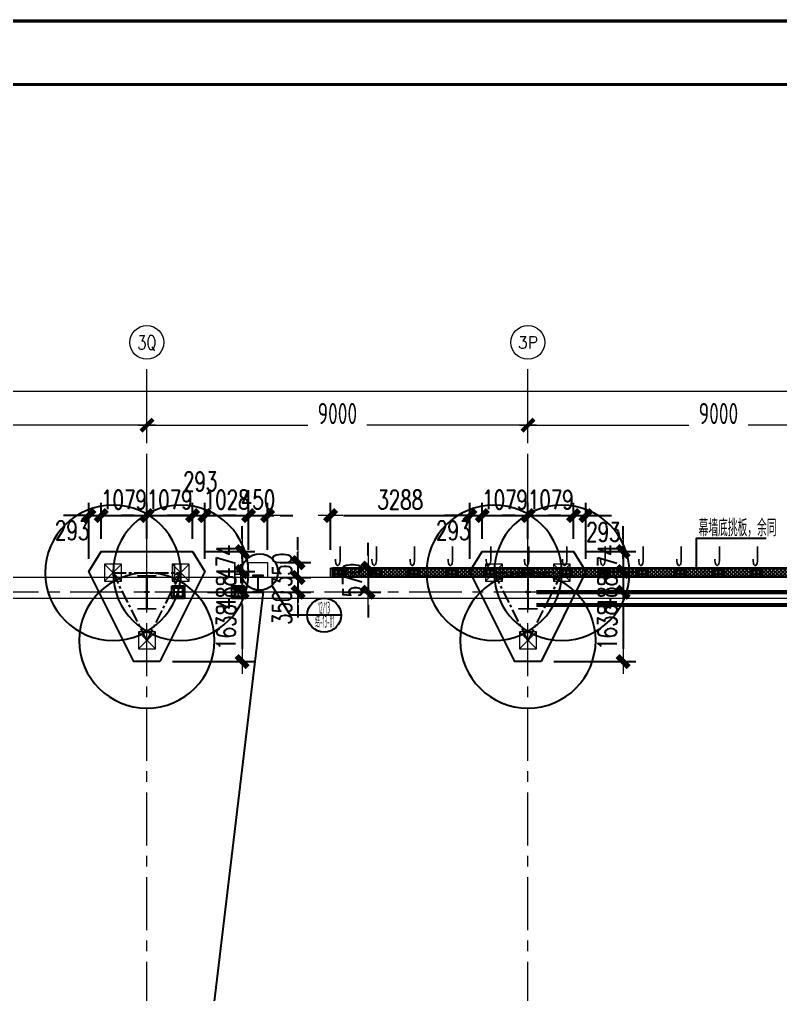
# Model space of a CAD drawing. Extents: x -1201378 to 2367219, y -619313 to 244905.
# Drawn here: x -212766 to -194793, y -192952 to -169915 of the extents above; entities that cross this region are included whole.
import ezdxf
from ezdxf.enums import TextEntityAlignment as Align

# ---------------------------------------------------------------- set-up
doc = ezdxf.new("R2010")
doc.units = 0
doc.header["$LTSCALE"] = 1000
doc.linetypes.add('CENTER', pattern=[2, 1.25, -0.25, 0.25, -0.25])
doc.layers.get('0').update_dxf_attribs({"linetype": 'CONTINUOUS'})
doc.layers.get('Defpoints').update_dxf_attribs({"linetype": 'CONTINUOUS'})
for name, color, linetype in [('0-cxFrame', 155, 'CONTINUOUS'), ('2钢材断面', 2, 'CONTINUOUS'), ('30预埋件', 30, 'CONTINUOUS'), ('40钢材投影', 40, 'CONTINUOUS'), ('A-AXIS-DP', 126, 'CONTINUOUS'), ('A-WINDOW', 140, 'CONTINUOUS'), ('ALT_CEN-0-30', 1, 'CENTER'), ('S-DOTE1', 140, 'CENTER'), ('S-HATCH1-W', 252, 'CONTINUOUS'), ('S-SGJ', 21, 'CONTINUOUS'), ('S-SS', 111, 'CONTINUOUS'), ('S-XXX', 241, 'CONTINUOUS'), ('结构轮廓线', 1, 'CONTINUOUS')]:
    doc.layers.add(name, color=color, linetype=linetype)
for name, color, linetype, lineweight in [('0-cxText', 131, 'CONTINUOUS', 25), ('S-axis', 111, 'CONTINUOUS', 0), ('S-bkl', 4, 'CONTINUOUS', 0), ('S-col', 2, 'CONTINUOUS', 0), ('S-dim', 81, 'CONTINUOUS', 0), ('S-dote', 5, 'CENTER', 0), ('S-zhuang', 1, 'CONTINUOUS', 0), ('柱间支撑', 6, 'CENTER', 0)]:
    doc.layers.add(name, color=color, linetype=linetype, lineweight=lineweight)
doc.styles.add('_TCH_AXIS', font='COMPLEX', dxfattribs={"bigfont": 'GBCBIG'})
doc.styles.add('cx_tuming', font='simhei.ttf')
doc.styles.add('cx_tuqian1', font='')
doc.styles.add('DHTEXT-1', font='romans.shx', dxfattribs={"width": 0.7, "bigfont": 'chinese.shx'})
doc.styles.add('HZS', font='hzs.shx', dxfattribs={"width": 0.7, "bigfont": 'hztxt.shx'})
doc.styles.add('SS1', font='tj-romans1.shx', dxfattribs={"width": 0.7, "bigfont": 'tj-hztxt1.shx'})
doc.styles.add('TSSD_Dimension', font='tssdeng.shx', dxfattribs={"width": 0.7, "bigfont": 'hztxt.shx'})
doc.styles.add('黑体', font='simhei.ttf', dxfattribs={"width": 0.8})
doc.styles.get('cx_tuqian1').set_extended_font_data('SimSun')
doc.dimstyles.new('S-150-ARCHI', dxfattribs={"dimscale": 150, "dimtxt": 3, "dimasz": 2, "dimexe": 2, "dimexo": 2, "dimgap": 1, "dimtad": 1, "dimdec": 0, "dimzin": 0, "dimdsep": 46, "dimtxsty": 'SS1', "dimblk1": 'TT', "dimblk2": 'TT', "dimsah": 1, "dimcen": 1, "dimclrd": 256, "dimclre": 256, "dimclrt": 256, "dimadec": 0, "dimazin": 0, "dimtfac": 1, "dimtdec": 0, "dimtix": 1, "dimtmove": 2, "dimatfit": 0, "dimldrblk": 'TT', "dimfxl": 2, "dimtolj": 1, "dimtzin": 0, "dimarcsym": 0})
doc.dimstyles.new('TSSD_200_200', dxfattribs={"dimtxt": 500, "dimasz": 200, "dimexe": 200, "dimexo": 500, "dimgap": 200, "dimtad": 1, "dimdec": 0, "dimzin": 0, "dimdsep": 46, "dimtxsty": 'TSSD_Dimension', "dimblk": 'ARCHTICK', "dimcen": 0, "dimdle": 200, "dimclrt": 7, "dimadec": 0, "dimazin": 0, "dimtfac": 1, "dimtdec": 0, "dimtix": 1, "dimtmove": 2, "dimatfit": 3, "dimfxl": 1, "dimtolj": 1, "dimtzin": 0, "dimarcsym": 0})

# ---------------------------------------------------------------- blocks, each defined once
blk = doc.blocks.new('w42343243')
at = {"layer": 'S-col'}
blk.add_lwpolyline([(-165069, 621020), (-164639, 621020), (-164639, 621002), (-164848, 621002), (-164848, 620238), (-164639, 620238), (-164639, 620220), (-165069, 620220), (-165069, 620238), (-164860, 620238), (-164860, 621002), (-165069, 621002)], close=True, dxfattribs=at)
blk = doc.blocks.new('42343')
at = {"layer": 'A-WINDOW'}
for p in [(-90000, 100), (-81000, 100)]:
    blk.add_blockref('w42343243', p, dxfattribs=at)
blk = doc.blocks.new('_ArchTick')
at = {"color": 0, "linetype": 'ByBlock', "const_width": 0.5}
blk.add_lwpolyline([(-0.71, -0.71), (0.71, 0.71)], dxfattribs=at)
blk = doc.blocks.new('*D467')
at = {"layer": 'Defpoints', "color": 0, "transparency": 16777216}
for p in [(-209758, -279500), (-218758, -280358), (-209758, -280358)]:
    blk.add_point(p, dxfattribs=at)
at = {"layer": 'S-axis', "color": 0, "lineweight": -2, "transparency": 16777216}
for p, q in [((-218758, -279858), (-218758, -279300)), ((-209758, -279858), (-209758, -279300)), ((-218958, -279500), (-214957, -279500)), ((-209558, -279500), (-213560, -279500))]:
    blk.add_line(p, q, dxfattribs=at)
at = {"layer": 'S-axis', "color": 0, "lineweight": -2, "transparency": 16777216, "xscale": 200, "yscale": 200, "zscale": 200, "rotation": 180}
blk.add_blockref('_ArchTick', (-218758, -279500), dxfattribs=at)
at = {"layer": 'S-axis', "color": 0, "lineweight": -2, "transparency": 16777216, "xscale": 200, "yscale": 200, "zscale": 200}
blk.add_blockref('_ArchTick', (-209758, -279500), dxfattribs=at)
at = {"layer": 'S-axis', "color": 7, "transparency": 16777216, "insert": (-214258, -279225), "char_height": 500, "attachment_point": 5, "style": 'TSSD_Dimension'}
blk.add_mtext('\\A1;9000', dxfattribs=at)
blk = doc.blocks.new('*D468')
at = {"layer": 'Defpoints', "color": 0, "transparency": 16777216}
for p in [(-200758, -279500), (-209758, -280358), (-200758, -280358)]:
    blk.add_point(p, dxfattribs=at)
at = {"layer": 'S-axis', "color": 0, "lineweight": -2, "transparency": 16777216}
for p, q in [((-209758, -279858), (-209758, -279300)), ((-200758, -279858), (-200758, -279300)), ((-209958, -279500), (-205957, -279500)), ((-200558, -279500), (-204560, -279500))]:
    blk.add_line(p, q, dxfattribs=at)
at = {"layer": 'S-axis', "color": 0, "lineweight": -2, "transparency": 16777216, "xscale": 200, "yscale": 200, "zscale": 200, "rotation": 180}
blk.add_blockref('_ArchTick', (-209758, -279500), dxfattribs=at)
at = {"layer": 'S-axis', "color": 0, "lineweight": -2, "transparency": 16777216, "xscale": 200, "yscale": 200, "zscale": 200}
blk.add_blockref('_ArchTick', (-200758, -279500), dxfattribs=at)
at = {"layer": 'S-axis', "color": 7, "transparency": 16777216, "insert": (-205258, -279225), "char_height": 500, "attachment_point": 5, "style": 'TSSD_Dimension'}
blk.add_mtext('\\A1;9000', dxfattribs=at)
blk = doc.blocks.new('*D469')
at = {"layer": 'Defpoints', "color": 0, "transparency": 16777216}
for p in [(-191758, -279500), (-200758, -280358), (-191758, -280358)]:
    blk.add_point(p, dxfattribs=at)
at = {"layer": 'S-axis', "color": 0, "lineweight": -2, "transparency": 16777216}
for p, q in [((-200758, -279858), (-200758, -279300)), ((-191758, -279858), (-191758, -279300)), ((-200958, -279500), (-196957, -279500)), ((-191558, -279500), (-195560, -279500))]:
    blk.add_line(p, q, dxfattribs=at)
at = {"layer": 'S-axis', "color": 0, "lineweight": -2, "transparency": 16777216, "xscale": 200, "yscale": 200, "zscale": 200, "rotation": 180}
blk.add_blockref('_ArchTick', (-200758, -279500), dxfattribs=at)
at = {"layer": 'S-axis', "color": 0, "lineweight": -2, "transparency": 16777216, "xscale": 200, "yscale": 200, "zscale": 200}
blk.add_blockref('_ArchTick', (-191758, -279500), dxfattribs=at)
at = {"layer": 'S-axis', "color": 7, "transparency": 16777216, "insert": (-196258, -279225), "char_height": 500, "attachment_point": 5, "style": 'TSSD_Dimension'}
blk.add_mtext('\\A1;9000', dxfattribs=at)
blk = doc.blocks.new('*D483')
at = {"layer": 'Defpoints', "color": 0, "transparency": 16777216}
for p in [(-82958, -278700), (-268658, -280258), (-82958, -280258)]:
    blk.add_point(p, dxfattribs=at)
at = {"layer": 'S-axis', "color": 0, "lineweight": -2, "transparency": 16777216}
for p, q in [((-268658, -279758), (-268658, -278500)), ((-82958, -279758), (-82958, -278500)), ((-268858, -278700), (-176749, -278700)), ((-82758, -278700), (-174868, -278700))]:
    blk.add_line(p, q, dxfattribs=at)
at = {"layer": 'S-axis', "color": 0, "lineweight": -2, "transparency": 16777216, "xscale": 200, "yscale": 200, "zscale": 200, "rotation": 180}
blk.add_blockref('_ArchTick', (-268658, -278700), dxfattribs=at)
at = {"layer": 'S-axis', "color": 0, "lineweight": -2, "transparency": 16777216, "xscale": 200, "yscale": 200, "zscale": 200}
blk.add_blockref('_ArchTick', (-82958, -278700), dxfattribs=at)
at = {"layer": 'S-axis', "color": 7, "transparency": 16777216, "insert": (-175808, -278425), "char_height": 500, "attachment_point": 5, "style": 'TSSD_Dimension'}
blk.add_mtext('\\A1;185700', dxfattribs=at)
blk = doc.blocks.new('TK22.A0 L(Dragon)')
at = {"layer": '0-cxFrame', "color": 7, "const_width": 0.5}
blk.add_lwpolyline([(0, 0), (-1486, 0), (-1486, 841), (0, 841)], close=True, dxfattribs=at)
at = {"layer": '0-cxFrame', "const_width": 0.5}
blk.add_lwpolyline([(-80, 10), (-1466, 10), (-1466, 831), (-80, 831)], close=True, dxfattribs=at)
at = {"style": '黑体', "flags": 4}
blk.add_attdef('图幅', text='', height=3.3, dxfattribs=at).set_placement((-40, 3), align=Align.RIGHT)
at = {"layer": '0-cxText', "flags": 4}
for tag, height, style, p in [('建设单位', 3.5, 'cx_tuming', (-45, 240)), ('项目名称', 3.5, 'cx_tuming', (-45, 210)), ('子项名称', 3.5, 'cx_tuming', (-45, 180)), ('工程编号', 3.3, 'cx_tuqian1', (-35, 165)), ('图名1', 3.5, 'cx_tuming', (-45, 87)), ('图名2', 3.5, 'cx_tuming', (-45, 79)), ('图名3', 3.5, 'cx_tuming', (-45, 71)), ('出图日期', 3.3, 'cx_tuqian1', (-39, 60)), ('专业', 3.3, 'cx_tuqian1', (-55, 52)), ('版次', 3.3, 'cx_tuqian1', (-20, 44)), ('图号', 3.3, 'cx_tuqian1', (-55, 44))]:
    blk.add_attdef(tag, text='', height=height, dxfattribs=dict(at, style=style)).set_placement(p, align=Align.MIDDLE)
at = {"layer": 'Defpoints', "color": 6, "flags": 4}
for tag, height, style, p in [('tufu', 3.3, '黑体', (-12, 12)), ('dwfname', 4, 'cx_tuqian1', (-80, 3))]:
    blk.add_attdef(tag, text='', height=height, dxfattribs=dict(at, style=style)).set_placement(p, align=Align.RIGHT)
blk = doc.blocks.new('S-ZHUANG-400')
at = {"layer": 'S-zhuang'}
for p, q in [((200, -200), (-200, 200)), ((-200, -200), (200, 200))]:
    blk.add_line(p, q, dxfattribs=at)
blk.add_lwpolyline([(-200, 200), (200, 200), (200, -200), (-200, -200)], close=True, dxfattribs=at)
blk = doc.blocks.new('CT3')
at = {"layer": 'Defpoints'}
for centre in [(-101758, -256416), (-102558, -258016), (-100958, -258016)]:
    blk.add_circle(centre, 1600, dxfattribs=at)
at = {"layer": 'S-DOTE1', "ltscale": 0.25}
for p, q in [((-101698, -257554), (-101818, -257554)), ((-101758, -257494), (-101758, -257614))]:
    blk.add_line(p, q, dxfattribs=at)
at = {"layer": 'S-DOTE1', "linetype": 'CENTER', "ltscale": 0.25}
blk.add_lwpolyline([(-100958, -258016), (-101758, -256416), (-102558, -258016)], close=True, dxfattribs=at)
at = {"layer": 'S-HATCH1-W'}
blk.add_lwpolyline([(-101449, -255916), (-102067, -255916), (-103130, -258042), (-102837, -258516), (-100680, -258516), (-100387, -258042)], close=True, dxfattribs=at)
at = {"layer": 'S-zhuang', "rotation": 90.00000000000001}
for p in [(-101758, -256416), (-102558, -258016), (-100958, -258016)]:
    blk.add_blockref('S-ZHUANG-400', p, dxfattribs=at)
blk = doc.blocks.new('TT')
blk.add_line((-0.969, 0), (0.969, 0))
at = {"const_width": 0.45}
blk.add_lwpolyline([(-0.442, -0.442), (0.442, 0.442)], dxfattribs=at)
blk = doc.blocks.new('*D1641')
at = {"layer": 'Defpoints', "color": 0, "transparency": 16777216}
for p in [(-210837, -181636), (-210837, -182486), (-211130, -182961)]:
    blk.add_point(p, dxfattribs=at)
at = {"layer": 'S-dim', "lineweight": -2, "transparency": 16777216}
for p, q in [((-211130, -182661), (-211130, -181336)), ((-210837, -182186), (-210837, -181336)), ((-211430, -181636), (-211730, -181636)), ((-211130, -181636), (-210837, -181636)), ((-210537, -181636), (-210237, -181636))]:
    blk.add_line(p, q, dxfattribs=at)
at = {"layer": 'S-dim', "lineweight": -2, "transparency": 16777216, "xscale": 300, "yscale": 300, "zscale": 300}
blk.add_blockref('TT', (-211130, -181636), dxfattribs=at)
at = {"layer": 'S-dim', "lineweight": -2, "transparency": 16777216, "xscale": 300, "yscale": 300, "zscale": 300, "rotation": 180}
blk.add_blockref('TT', (-210837, -181636), dxfattribs=at)
at = {"layer": 'S-dim', "transparency": 16777216, "insert": (-211522, -181988), "char_height": 450, "attachment_point": 5, "style": 'SS1'}
blk.add_mtext('\\A1;293', dxfattribs=at)
blk = doc.blocks.new('*D1642')
at = {"layer": 'Defpoints', "color": 0, "transparency": 16777216}
for p in [(-209758, -181636), (-210837, -182486), (-209758, -182486)]:
    blk.add_point(p, dxfattribs=at)
at = {"layer": 'S-dim', "lineweight": -2, "transparency": 16777216}
for p, q in [((-210837, -182186), (-210837, -181336)), ((-209758, -182186), (-209758, -181336)), ((-211137, -181636), (-211437, -181636)), ((-210837, -181636), (-209758, -181636)), ((-209458, -181636), (-209158, -181636))]:
    blk.add_line(p, q, dxfattribs=at)
at = {"layer": 'S-dim', "lineweight": -2, "transparency": 16777216, "xscale": 300, "yscale": 300, "zscale": 300}
blk.add_blockref('TT', (-210837, -181636), dxfattribs=at)
at = {"layer": 'S-dim', "lineweight": -2, "transparency": 16777216, "xscale": 300, "yscale": 300, "zscale": 300, "rotation": 180}
blk.add_blockref('TT', (-209758, -181636), dxfattribs=at)
at = {"layer": 'S-dim', "transparency": 16777216, "insert": (-210298, -181261), "char_height": 450, "attachment_point": 5, "style": 'SS1'}
blk.add_mtext('\\A1;1079', dxfattribs=at)
blk = doc.blocks.new('*D1643')
at = {"layer": 'Defpoints', "color": 0, "transparency": 16777216}
for p in [(-208680, -181636), (-209758, -182486), (-208680, -182486)]:
    blk.add_point(p, dxfattribs=at)
at = {"layer": 'S-dim', "lineweight": -2, "transparency": 16777216}
for p, q in [((-209758, -182186), (-209758, -181336)), ((-208680, -182186), (-208680, -181336)), ((-210058, -181636), (-210358, -181636)), ((-209758, -181636), (-208680, -181636)), ((-208380, -181636), (-208080, -181636))]:
    blk.add_line(p, q, dxfattribs=at)
at = {"layer": 'S-dim', "lineweight": -2, "transparency": 16777216, "xscale": 300, "yscale": 300, "zscale": 300}
blk.add_blockref('TT', (-209758, -181636), dxfattribs=at)
at = {"layer": 'S-dim', "lineweight": -2, "transparency": 16777216, "xscale": 300, "yscale": 300, "zscale": 300, "rotation": 180}
blk.add_blockref('TT', (-208680, -181636), dxfattribs=at)
at = {"layer": 'S-dim', "transparency": 16777216, "insert": (-209219, -181261), "char_height": 450, "attachment_point": 5, "style": 'SS1'}
blk.add_mtext('\\A1;1079', dxfattribs=at)
blk = doc.blocks.new('*D1644')
at = {"layer": 'Defpoints', "color": 0, "transparency": 16777216}
for p in [(-208387, -181636), (-208680, -182486), (-208387, -182961)]:
    blk.add_point(p, dxfattribs=at)
at = {"layer": 'S-dim', "lineweight": -2, "transparency": 16777216}
for p, q in [((-208680, -182186), (-208680, -181336)), ((-208387, -182661), (-208387, -181336)), ((-208980, -181636), (-209280, -181636)), ((-208680, -181636), (-208387, -181636)), ((-208087, -181636), (-207787, -181636))]:
    blk.add_line(p, q, dxfattribs=at)
at = {"layer": 'S-dim', "lineweight": -2, "transparency": 16777216, "xscale": 300, "yscale": 300, "zscale": 300}
blk.add_blockref('TT', (-208680, -181636), dxfattribs=at)
at = {"layer": 'S-dim', "lineweight": -2, "transparency": 16777216, "xscale": 300, "yscale": 300, "zscale": 300, "rotation": 180}
blk.add_blockref('TT', (-208387, -181636), dxfattribs=at)
at = {"layer": 'S-dim', "transparency": 16777216, "insert": (-208498, -180831), "char_height": 450, "attachment_point": 5, "style": 'SS1'}
blk.add_mtext('\\A1;293', dxfattribs=at)
blk = doc.blocks.new('*D1645')
at = {"layer": 'Defpoints', "color": 0, "transparency": 16777216}
for p in [(-208680, -182486), (-208387, -182961), (-207511, -182961)]:
    blk.add_point(p, dxfattribs=at)
at = {"layer": 'S-dim', "lineweight": -2, "transparency": 16777216}
for p, q in [((-207511, -182186), (-207511, -181886)), ((-208380, -182486), (-207211, -182486)), ((-207511, -182486), (-207511, -182961)), ((-208087, -182961), (-207211, -182961)), ((-207511, -183261), (-207511, -183561))]:
    blk.add_line(p, q, dxfattribs=at)
at = {"layer": 'S-dim', "lineweight": -2, "transparency": 16777216, "xscale": 300, "yscale": 300, "zscale": 300}
for p, rotation in [((-207511, -182486), 270), ((-207511, -182961), 90)]:
    blk.add_blockref('TT', p, dxfattribs=dict(at, rotation=rotation))
at = {"layer": 'S-dim', "transparency": 16777216, "insert": (-207886, -182723), "char_height": 450, "attachment_point": 5, "rotation": 90, "style": 'SS1'}
blk.add_mtext('\\A1;474', dxfattribs=at)
blk = doc.blocks.new('*D1646')
at = {"layer": 'Defpoints', "color": 0, "transparency": 16777216}
for p in [(-208387, -182961), (-208630, -183448), (-207511, -183448)]:
    blk.add_point(p, dxfattribs=at)
at = {"layer": 'S-dim', "lineweight": -2, "transparency": 16777216}
for p, q in [((-207511, -182661), (-207511, -182361)), ((-208087, -182961), (-207211, -182961)), ((-207511, -182961), (-207511, -183448)), ((-208330, -183448), (-207211, -183448)), ((-207511, -183748), (-207511, -184048))]:
    blk.add_line(p, q, dxfattribs=at)
at = {"layer": 'S-dim', "lineweight": -2, "transparency": 16777216, "xscale": 300, "yscale": 300, "zscale": 300}
for p, rotation in [((-207511, -182961), 270), ((-207511, -183448), 90)]:
    blk.add_blockref('TT', p, dxfattribs=dict(at, rotation=rotation))
at = {"layer": 'S-dim', "transparency": 16777216, "insert": (-207886, -183448), "char_height": 450, "attachment_point": 5, "rotation": 90, "style": 'SS1'}
blk.add_mtext('\\A1;488', dxfattribs=at)
blk = doc.blocks.new('*D1647')
at = {"layer": 'Defpoints', "color": 0, "transparency": 16777216}
for p in [(-208630, -183448), (-209449, -185086), (-207511, -185086)]:
    blk.add_point(p, dxfattribs=at)
at = {"layer": 'S-dim', "lineweight": -2, "transparency": 16777216}
for p, q in [((-208330, -183448), (-207211, -183448)), ((-207511, -183748), (-207511, -184786)), ((-209149, -185086), (-207211, -185086))]:
    blk.add_line(p, q, dxfattribs=at)
at = {"layer": 'S-dim', "lineweight": -2, "transparency": 16777216, "xscale": 300, "yscale": 300, "zscale": 300}
for p, rotation in [((-207511, -183448), 90), ((-207511, -185086), 270)]:
    blk.add_blockref('TT', p, dxfattribs=dict(at, rotation=rotation))
at = {"layer": 'S-dim', "transparency": 16777216, "insert": (-207886, -184267), "char_height": 450, "attachment_point": 5, "rotation": 90, "style": 'SS1'}
blk.add_mtext('\\A1;1638', dxfattribs=at)
blk = doc.blocks.new('*D1648')
at = {"layer": 'Defpoints', "color": 0, "transparency": 16777216}
for p in [(-201837, -181636), (-201837, -182486), (-202130, -182961)]:
    blk.add_point(p, dxfattribs=at)
at = {"layer": 'S-dim', "lineweight": -2, "transparency": 16777216}
for p, q in [((-202130, -182661), (-202130, -181336)), ((-201837, -182186), (-201837, -181336)), ((-202430, -181636), (-202730, -181636)), ((-202130, -181636), (-201837, -181636)), ((-201537, -181636), (-201237, -181636))]:
    blk.add_line(p, q, dxfattribs=at)
at = {"layer": 'S-dim', "lineweight": -2, "transparency": 16777216, "xscale": 300, "yscale": 300, "zscale": 300}
blk.add_blockref('TT', (-202130, -181636), dxfattribs=at)
at = {"layer": 'S-dim', "lineweight": -2, "transparency": 16777216, "xscale": 300, "yscale": 300, "zscale": 300, "rotation": 180}
blk.add_blockref('TT', (-201837, -181636), dxfattribs=at)
at = {"layer": 'S-dim', "transparency": 16777216, "insert": (-202522, -181988), "char_height": 450, "attachment_point": 5, "style": 'SS1'}
blk.add_mtext('\\A1;293', dxfattribs=at)
blk = doc.blocks.new('*D1649')
at = {"layer": 'Defpoints', "color": 0, "transparency": 16777216}
for p in [(-200758, -181636), (-201837, -182486), (-200758, -182486)]:
    blk.add_point(p, dxfattribs=at)
at = {"layer": 'S-dim', "lineweight": -2, "transparency": 16777216}
for p, q in [((-201837, -182186), (-201837, -181336)), ((-200758, -182186), (-200758, -181336)), ((-202137, -181636), (-202437, -181636)), ((-201837, -181636), (-200758, -181636)), ((-200458, -181636), (-200158, -181636))]:
    blk.add_line(p, q, dxfattribs=at)
at = {"layer": 'S-dim', "lineweight": -2, "transparency": 16777216, "xscale": 300, "yscale": 300, "zscale": 300}
blk.add_blockref('TT', (-201837, -181636), dxfattribs=at)
at = {"layer": 'S-dim', "lineweight": -2, "transparency": 16777216, "xscale": 300, "yscale": 300, "zscale": 300, "rotation": 180}
blk.add_blockref('TT', (-200758, -181636), dxfattribs=at)
at = {"layer": 'S-dim', "transparency": 16777216, "insert": (-201298, -181261), "char_height": 450, "attachment_point": 5, "style": 'SS1'}
blk.add_mtext('\\A1;1079', dxfattribs=at)
blk = doc.blocks.new('*D1650')
at = {"layer": 'Defpoints', "color": 0, "transparency": 16777216}
for p in [(-199680, -181636), (-200758, -182486), (-199680, -182486)]:
    blk.add_point(p, dxfattribs=at)
at = {"layer": 'S-dim', "lineweight": -2, "transparency": 16777216}
for p, q in [((-200758, -182186), (-200758, -181336)), ((-199680, -182186), (-199680, -181336)), ((-201058, -181636), (-201358, -181636)), ((-200758, -181636), (-199680, -181636)), ((-199380, -181636), (-199080, -181636))]:
    blk.add_line(p, q, dxfattribs=at)
at = {"layer": 'S-dim', "lineweight": -2, "transparency": 16777216, "xscale": 300, "yscale": 300, "zscale": 300}
blk.add_blockref('TT', (-200758, -181636), dxfattribs=at)
at = {"layer": 'S-dim', "lineweight": -2, "transparency": 16777216, "xscale": 300, "yscale": 300, "zscale": 300, "rotation": 180}
blk.add_blockref('TT', (-199680, -181636), dxfattribs=at)
at = {"layer": 'S-dim', "transparency": 16777216, "insert": (-200219, -181261), "char_height": 450, "attachment_point": 5, "style": 'SS1'}
blk.add_mtext('\\A1;1079', dxfattribs=at)
blk = doc.blocks.new('*D1651')
at = {"layer": 'Defpoints', "color": 0, "transparency": 16777216}
for p in [(-199387, -181636), (-199680, -182486), (-199387, -182961)]:
    blk.add_point(p, dxfattribs=at)
at = {"layer": 'S-dim', "lineweight": -2, "transparency": 16777216}
for p, q in [((-199680, -182186), (-199680, -181336)), ((-199387, -182661), (-199387, -181336)), ((-199980, -181636), (-200280, -181636)), ((-199680, -181636), (-199387, -181636)), ((-199087, -181636), (-198787, -181636))]:
    blk.add_line(p, q, dxfattribs=at)
at = {"layer": 'S-dim', "lineweight": -2, "transparency": 16777216, "xscale": 300, "yscale": 300, "zscale": 300}
blk.add_blockref('TT', (-199680, -181636), dxfattribs=at)
at = {"layer": 'S-dim', "lineweight": -2, "transparency": 16777216, "xscale": 300, "yscale": 300, "zscale": 300, "rotation": 180}
blk.add_blockref('TT', (-199387, -181636), dxfattribs=at)
at = {"layer": 'S-dim', "transparency": 16777216, "insert": (-198976, -182022), "char_height": 450, "attachment_point": 5, "style": 'SS1'}
blk.add_mtext('\\A1;293', dxfattribs=at)
blk = doc.blocks.new('*D1652')
at = {"layer": 'Defpoints', "color": 0, "transparency": 16777216}
for p in [(-199680, -182486), (-199387, -182961), (-198511, -182961)]:
    blk.add_point(p, dxfattribs=at)
at = {"layer": 'S-dim', "lineweight": -2, "transparency": 16777216}
for p, q in [((-198511, -182186), (-198511, -181886)), ((-199380, -182486), (-198211, -182486)), ((-198511, -182486), (-198511, -182961)), ((-199087, -182961), (-198211, -182961)), ((-198511, -183261), (-198511, -183561))]:
    blk.add_line(p, q, dxfattribs=at)
at = {"layer": 'S-dim', "lineweight": -2, "transparency": 16777216, "xscale": 300, "yscale": 300, "zscale": 300}
for p, rotation in [((-198511, -182486), 270), ((-198511, -182961), 90)]:
    blk.add_blockref('TT', p, dxfattribs=dict(at, rotation=rotation))
at = {"layer": 'S-dim', "transparency": 16777216, "insert": (-198886, -182723), "char_height": 450, "attachment_point": 5, "rotation": 90, "style": 'SS1'}
blk.add_mtext('\\A1;474', dxfattribs=at)
blk = doc.blocks.new('*D1653')
at = {"layer": 'Defpoints', "color": 0, "transparency": 16777216}
for p in [(-199387, -182961), (-199630, -183448), (-198511, -183448)]:
    blk.add_point(p, dxfattribs=at)
at = {"layer": 'S-dim', "lineweight": -2, "transparency": 16777216}
for p, q in [((-198511, -182661), (-198511, -182361)), ((-199087, -182961), (-198211, -182961)), ((-198511, -182961), (-198511, -183448)), ((-199330, -183448), (-198211, -183448)), ((-198511, -183748), (-198511, -184048))]:
    blk.add_line(p, q, dxfattribs=at)
at = {"layer": 'S-dim', "lineweight": -2, "transparency": 16777216, "xscale": 300, "yscale": 300, "zscale": 300}
for p, rotation in [((-198511, -182961), 270), ((-198511, -183448), 90)]:
    blk.add_blockref('TT', p, dxfattribs=dict(at, rotation=rotation))
at = {"layer": 'S-dim', "transparency": 16777216, "insert": (-198886, -183448), "char_height": 450, "attachment_point": 5, "rotation": 90, "style": 'SS1'}
blk.add_mtext('\\A1;488', dxfattribs=at)
blk = doc.blocks.new('*D1654')
at = {"layer": 'Defpoints', "color": 0, "transparency": 16777216}
for p in [(-199630, -183448), (-200449, -185086), (-198511, -185086)]:
    blk.add_point(p, dxfattribs=at)
at = {"layer": 'S-dim', "lineweight": -2, "transparency": 16777216}
for p, q in [((-199330, -183448), (-198211, -183448)), ((-198511, -183748), (-198511, -184786)), ((-200149, -185086), (-198211, -185086))]:
    blk.add_line(p, q, dxfattribs=at)
at = {"layer": 'S-dim', "lineweight": -2, "transparency": 16777216, "xscale": 300, "yscale": 300, "zscale": 300}
for p, rotation in [((-198511, -183448), 90), ((-198511, -185086), 270)]:
    blk.add_blockref('TT', p, dxfattribs=dict(at, rotation=rotation))
at = {"layer": 'S-dim', "transparency": 16777216, "insert": (-198886, -184267), "char_height": 450, "attachment_point": 5, "rotation": 90, "style": 'SS1'}
blk.add_mtext('\\A1;1638', dxfattribs=at)
blk = doc.blocks.new('*D6556')
at = {"layer": 'Defpoints', "color": 0, "transparency": 16777216}
for p in [(-202130, -181636), (-205418, -182748), (-202130, -182961)]:
    blk.add_point(p, dxfattribs=at)
at = {"layer": 'S-dim', "lineweight": -2, "transparency": 16777216}
for p, q in [((-205418, -182448), (-205418, -181336)), ((-202130, -182661), (-202130, -181336)), ((-205118, -181636), (-202430, -181636))]:
    blk.add_line(p, q, dxfattribs=at)
at = {"layer": 'S-dim', "lineweight": -2, "transparency": 16777216, "xscale": 300, "yscale": 300, "zscale": 300, "rotation": 180}
blk.add_blockref('TT', (-205418, -181636), dxfattribs=at)
at = {"layer": 'S-dim', "lineweight": -2, "transparency": 16777216, "xscale": 300, "yscale": 300, "zscale": 300}
blk.add_blockref('TT', (-202130, -181636), dxfattribs=at)
at = {"layer": 'S-dim', "transparency": 16777216, "insert": (-203774, -181261), "char_height": 450, "attachment_point": 5, "style": 'SS1'}
blk.add_mtext('\\A1;3288', dxfattribs=at)
blk = doc.blocks.new('*D6557')
at = {"layer": 'Defpoints', "color": 0, "transparency": 16777216}
for p in [(-205418, -182878), (-205418, -183448), (-204532, -183448)]:
    blk.add_point(p, dxfattribs=at)
at = {"layer": 'S-dim', "lineweight": -2, "transparency": 16777216}
for p, q in [((-204532, -182578), (-204532, -182278)), ((-205118, -182878), (-204232, -182878)), ((-204532, -182878), (-204532, -183448)), ((-205118, -183448), (-204232, -183448)), ((-204532, -183748), (-204532, -184048))]:
    blk.add_line(p, q, dxfattribs=at)
at = {"layer": 'S-dim', "lineweight": -2, "transparency": 16777216, "xscale": 300, "yscale": 300, "zscale": 300}
for p, rotation in [((-204532, -182878), 270), ((-204532, -183448), 90)]:
    blk.add_blockref('TT', p, dxfattribs=dict(at, rotation=rotation))
at = {"layer": 'S-dim', "transparency": 16777216, "insert": (-204907, -183163), "char_height": 450, "attachment_point": 5, "rotation": 90, "style": 'SS1'}
blk.add_mtext('\\A1;570', dxfattribs=at)
blk = doc.blocks.new('3号一层翻口')
at = {"layer": '结构轮廓线', "color": 1, "ltscale": 500}
for q in [(-484198, -182878), (-505418, -183098)]:
    blk.add_line((-505418, -182878), q, dxfattribs=at)
blk = doc.blocks.new('20250903183753')
at = {"layer": '2钢材断面'}
for p, q in [((150, 0), (-150, 0)), ((-150, 0), (-150, -300)), ((150, -300), (150, 0)), ((-150, -300), (150, -300))]:
    blk.add_line(p, q, dxfattribs=at)
at = {"layer": '40钢材投影'}
for centre, radius in [((-100, -50), 12), ((-100, -150), 12), ((-100, -50), 6), ((-100, -150), 6), ((0, -50), 12), ((0, -150), 12), ((0, -50), 6), ((0, -150), 6), ((100, -50), 12), ((100, -150), 12), ((100, -50), 6), ((100, -150), 6), ((-100, -250), 12), ((-100, -250), 6), ((0, -250), 12), ((0, -250), 6), ((100, -251), 12), ((100, -251), 6)]:
    blk.add_circle(centre, radius, dxfattribs=at)
at = {"layer": 'ALT_CEN-0-30', "ltscale": 20}
for p, q in [((-100, 0), (-100, -300)), ((0, 0), (0, -300)), ((100, 0), (100, -300)), ((-150, -50), (150, -50)), ((-150, -150), (150, -150)), ((-150, -250), (150, -250))]:
    blk.add_line(p, q, dxfattribs=at)
blk = doc.blocks.new('20250903183821')
at = {"ltscale": 50}
blk.add_blockref('20250903183753', (0, 0), dxfattribs=at)
at = {"layer": '30预埋件', "style": 'DHTEXT-1', "text_generation_flag": 6, "width": 0.55}
blk.add_attdef('B', (-105, 65), '', height=450, rotation=180, dxfattribs=at)
blk = doc.blocks.new('20250902145151')
at = {"layer": '2钢材断面'}
for p, q in [((150, 100), (-150, 100)), ((-150, 100), (-150, -100)), ((150, -100), (150, 100)), ((-150, -100), (150, -100))]:
    blk.add_line(p, q, dxfattribs=at)
at = {"layer": '40钢材投影'}
for centre, radius in [((-100, 50), 10), ((-100, 50), 5), ((0, 50), 10), ((0, 50), 5), ((100, 50), 10), ((100, 50), 5), ((-100, -50), 10), ((-100, -50), 5), ((0, -50), 10), ((0, -50), 5), ((100, -50), 10), ((100, -50), 5)]:
    blk.add_circle(centre, radius, dxfattribs=at)
at = {"layer": 'ALT_CEN-0-30', "ltscale": 20}
for p, q in [((-150, 50), (150, 50)), ((-100, 100), (-100, -100)), ((0, 100), (0, -100)), ((100, 100), (100, -100)), ((-150, -50), (150, -50))]:
    blk.add_line(p, q, dxfattribs=at)
blk = doc.blocks.new('20250912153858')
at = {"ltscale": 50}
blk.add_blockref('20250902145151', (0, 100), dxfattribs=at)
at = {"layer": '30预埋件', "style": 'DHTEXT-1', "text_generation_flag": 6, "width": 0.55}
blk.add_attdef('B', (105, -65), '', height=450, dxfattribs=at)
blk = doc.blocks.new('A$Ccb1bed3b')
at = {"layer": '柱间支撑', "const_width": 100}
for points in [[(75800, 150), (67200, 150)], [(75800, -150), (67200, -150)]]:
    blk.add_lwpolyline(points, dxfattribs=at)
blk = doc.blocks.new('*D8746')
at = {"layer": 'Defpoints', "color": 0, "transparency": 16777216}
for p in [(-206908, -182748), (-206908, -183098), (-206189, -183098)]:
    blk.add_point(p, dxfattribs=at)
at = {"layer": 'S-dim', "lineweight": -2, "transparency": 16777216}
for p, q in [((-206189, -182448), (-206189, -182148)), ((-206608, -182748), (-205889, -182748)), ((-206189, -182748), (-206189, -183098)), ((-206608, -183098), (-205889, -183098)), ((-206189, -183398), (-206189, -183698))]:
    blk.add_line(p, q, dxfattribs=at)
at = {"layer": 'S-dim', "lineweight": -2, "transparency": 16777216, "xscale": 300, "yscale": 300, "zscale": 300}
for p, rotation in [((-206189, -182748), 270), ((-206189, -183098), 90)]:
    blk.add_blockref('TT', p, dxfattribs=dict(at, rotation=rotation))
at = {"layer": 'S-dim', "transparency": 16777216, "insert": (-206564, -182923), "char_height": 450, "attachment_point": 5, "rotation": 90, "style": 'SS1'}
blk.add_mtext('\\A1;350', dxfattribs=at)
blk = doc.blocks.new('*D8747')
at = {"layer": 'Defpoints', "color": 0, "transparency": 16777216}
for p in [(-206908, -183098), (-206908, -183448), (-206189, -183448)]:
    blk.add_point(p, dxfattribs=at)
at = {"layer": 'S-dim', "lineweight": -2, "transparency": 16777216}
for p, q in [((-206189, -182798), (-206189, -182498)), ((-206608, -183098), (-205889, -183098)), ((-206189, -183098), (-206189, -183448)), ((-206608, -183448), (-205889, -183448)), ((-206189, -183748), (-206189, -184048))]:
    blk.add_line(p, q, dxfattribs=at)
at = {"layer": 'S-dim', "lineweight": -2, "transparency": 16777216, "xscale": 300, "yscale": 300, "zscale": 300}
for p, rotation in [((-206189, -183098), 270), ((-206189, -183448), 90)]:
    blk.add_blockref('TT', p, dxfattribs=dict(at, rotation=rotation))
at = {"layer": 'S-dim', "transparency": 16777216, "insert": (-206564, -183812), "char_height": 450, "attachment_point": 5, "rotation": 90, "style": 'SS1'}
blk.add_mtext('\\A1;350', dxfattribs=at)
blk = doc.blocks.new('*D8748')
at = {"layer": 'Defpoints', "color": 0, "transparency": 16777216}
for p in [(-207358, -181636), (-208387, -182667), (-207358, -182748)]:
    blk.add_point(p, dxfattribs=at)
at = {"layer": 'S-dim', "lineweight": -2, "transparency": 16777216}
for p, q in [((-208387, -182367), (-208387, -181336)), ((-207358, -182448), (-207358, -181336)), ((-208687, -181636), (-208987, -181636)), ((-208387, -181636), (-207358, -181636)), ((-207058, -181636), (-206758, -181636))]:
    blk.add_line(p, q, dxfattribs=at)
at = {"layer": 'S-dim', "lineweight": -2, "transparency": 16777216, "xscale": 300, "yscale": 300, "zscale": 300}
blk.add_blockref('TT', (-208387, -181636), dxfattribs=at)
at = {"layer": 'S-dim', "lineweight": -2, "transparency": 16777216, "xscale": 300, "yscale": 300, "zscale": 300, "rotation": 180}
blk.add_blockref('TT', (-207358, -181636), dxfattribs=at)
at = {"layer": 'S-dim', "transparency": 16777216, "insert": (-207873, -181261), "char_height": 450, "attachment_point": 5, "style": 'SS1'}
blk.add_mtext('\\A1;1028', dxfattribs=at)
blk = doc.blocks.new('*D8749')
at = {"layer": 'Defpoints', "color": 0, "transparency": 16777216}
for p in [(-206908, -181636), (-207358, -182748), (-206908, -182748)]:
    blk.add_point(p, dxfattribs=at)
at = {"layer": 'S-dim', "lineweight": -2, "transparency": 16777216}
for p, q in [((-207358, -182448), (-207358, -181336)), ((-206908, -182448), (-206908, -181336)), ((-207658, -181636), (-207958, -181636)), ((-207358, -181636), (-206908, -181636)), ((-206608, -181636), (-206308, -181636))]:
    blk.add_line(p, q, dxfattribs=at)
at = {"layer": 'S-dim', "lineweight": -2, "transparency": 16777216, "xscale": 300, "yscale": 300, "zscale": 300}
blk.add_blockref('TT', (-207358, -181636), dxfattribs=at)
at = {"layer": 'S-dim', "lineweight": -2, "transparency": 16777216, "xscale": 300, "yscale": 300, "zscale": 300, "rotation": 180}
blk.add_blockref('TT', (-206908, -181636), dxfattribs=at)
at = {"layer": 'S-dim', "transparency": 16777216, "insert": (-207133, -181261), "char_height": 450, "attachment_point": 5, "style": 'SS1'}
blk.add_mtext('\\A1;450', dxfattribs=at)
blk = doc.blocks.new('3#轴网')
at = {"layer": 'S-axis'}
for centre in [(-209758.5, -277544.2), (-200758.5, -277544.2)]:
    blk.add_circle(centre, 400, dxfattribs=at)
at = {"layer": 'S-dote'}
for p, q in [((-209758.5, -363428.2), (-209758.5, -277944.2)), ((-200758.5, -363428.2), (-200758.5, -277944.2)), ((-78316.2, -283448.2), (-273210.6, -283448.2))]:
    blk.add_line(p, q, dxfattribs=at)
at = {"layer": 'S-axis', "style": '_TCH_AXIS', "width": 0.807692}
blk.add_text('3Q', height=333.94, dxfattribs=at).set_placement((-209983.2, -277711.2), (-209533.7, -277711.2), align=Align.FIT)
at = {"layer": 'S-axis', "style": '_TCH_AXIS'}
blk.add_text('3P', height=282.17, dxfattribs=at).set_placement((-201000.3, -277685.3), (-200516.6, -277685.3), align=Align.FIT)
at = {"layer": 'S-axis'}
for base, p1, p2, picture, middle in [((-82958.5, -278700.4), (-268658.5, -280258.4), (-82958.5, -280258.4), '*D483', (-175808.5, -278425.4)), ((-209758.5, -279500.4), (-218758.5, -280358.4), (-209758.5, -280358.4), '*D467', (-214258.5, -279225.4)), ((-200758.5, -279500.4), (-209758.5, -280358.4), (-200758.5, -280358.4), '*D468', (-205258.5, -279225.4)), ((-191758.5, -279500.4), (-200758.5, -280358.4), (-191758.5, -280358.4), '*D469', (-196258.5, -279225.4))]:
    dim = blk.add_linear_dim(base=base, p1=p1, p2=p2, angle=0, dimstyle='TSSD_200_200', dxfattribs=at)
    dim.commit()
    dim.dimension.update_dxf_attribs({"geometry": picture, "text_midpoint": middle, "dimtype": 161})

msp = doc.modelspace()

# ---------------------------------------------------------------- hatches: boundary and pattern name
at = {"layer": 'S-HATCH1-W'}
h = msp.add_hatch(dxfattribs=at)
h.set_pattern_fill('ANSI37', color=256, scale=20)
h.paths.add_polyline_path([(-184248.5, -182878.3), (-205368.5, -182878.3), (-205368.5, -183078.1), (-184248.5, -183078.1)])

# ---------------------------------------------------------------- linework, layer by layer
at = {"layer": 'A-AXIS-DP', "color": 1, "ltscale": 10000}
msp.add_lwpolyline([(-207258.5, -183448.3), (-207008.5, -183448.3), (-207008.5, -183436.3), (-207129.5, -183436.3), (-207129.5, -183060.3), (-207008.5, -183060.3), (-207008.5, -183048.3), (-207258.5, -183048.3), (-207258.5, -183060.3), (-207137.5, -183060.3), (-207137.5, -183436.3), (-207258.5, -183436.3)], close=True, dxfattribs=at)
at = {"layer": 'Defpoints', "color": 1}
msp.add_line((-207008.5, -183436.2), (-224626.9, -330727.7), dxfattribs=at)
at = {"layer": 'S-bkl'}
for p, q in [((-103058.5, -183098.2), (-251012.9, -183098.2)), ((-103028.5, -183597.3), (-250596.6, -183597.3))]:
    msp.add_line(p, q, dxfattribs=at)
msp.add_lwpolyline([(-207358.5, -183098.2), (-207358.5, -182748.2), (-206908.5, -182748.2), (-206908.5, -183098.2)], dxfattribs=at)
at = {"layer": 'S-HATCH1-W', "elevation": 0}
msp.add_lwpolyline([(-184248.5, -182878.3), (-205368.5, -182878.3), (-205368.5, -183078.1), (-184248.5, -183078.1)], close=True, dxfattribs=at)
at = {"layer": 'S-SGJ'}
msp.add_lwpolyline([(-195132.8, -182181.2), (-196782.3, -182181.2), (-196782.3, -182878.2)], dxfattribs=at)
at = {"layer": 'S-XXX'}
for p in [(-206803.3, -183284.9), (-205169, -183989.8)]:
    msp.add_line(p, (-206377.1, -183989.8), dxfattribs=at)
for centre, radius in [((-207093.9, -182967.7), 430.2), ((-205569, -183989.8), 400)]:
    msp.add_circle(centre, radius, dxfattribs=at)

# ---------------------------------------------------------------- block references
at = {"ltscale": 500}
ref = msp.add_blockref('20250903183821', (-209018.5, -183298.2), dxfattribs=dict(at, xscale=-1))
ref.add_attrib('B', 'H', (-208913, -182783.2), dxfattribs={"layer": '30预埋件', "height": 450, "style": 'DHTEXT-1', "text_generation_flag": 6, "width": 0.55})
ref = msp.add_blockref('20250903183821', (-207598.5, -183298.2), dxfattribs=dict(at, xscale=-1))
ref.add_attrib('B', 'H', (-207493, -182783.2), dxfattribs={"layer": '30预埋件', "height": 450, "style": 'DHTEXT-1', "text_generation_flag": 6, "width": 0.55})
at = {"layer": '0-cxFrame', "xscale": 150, "yscale": 150, "zscale": 150}
msp.add_blockref('TK22.A0 L(Dragon)', (-64991.7, -296102.2), dxfattribs=at)
at = {"layer": 'S-axis'}
msp.add_blockref('3#轴网', (0, 100000), dxfattribs=at)
at = {"layer": 'S-col'}
msp.add_blockref('42343', (45095.7, -804168.2), dxfattribs=at)
at = {"layer": 'S-SS'}
for name, p in [('3号一层翻口', (300000, 0)), ('A$Ccb1bed3b', (-267758.5, -183598.2))]:
    msp.add_blockref(name, p, dxfattribs=at)
at = {"layer": 'S-zhuang', "xscale": -1, "rotation": 180}
for p in [(-108000, -441002.4), (-99000, -441002.4)]:
    msp.add_blockref('CT3', p, dxfattribs=at)
at = {"layer": '结构轮廓线', "ltscale": 500, "rotation": 180}
for p in [(-205218.5, -182878.1), (-204358.5, -182878.1), (-203458.5, -182878.1), (-202558.5, -182878.1), (-201658.5, -182878.1), (-200758.5, -182878.1), (-199858.5, -182878.1), (-198958.5, -182878.1), (-198058.5, -182878.1), (-197158.5, -182878.1), (-196258.5, -182878.1), (-195358.5, -182878.1)]:
    msp.add_blockref('20250912153858', p, dxfattribs=at).add_auto_attribs({'B': 'J'})

# ---------------------------------------------------------------- texts
at = {"layer": 'S-SGJ', "style": 'SS1', "width": 0.5}
msp.add_text('幕墙底挑板，余同', height=400, dxfattribs=at).set_placement((-196726.7, -181926.3), align=Align.MIDDLE_LEFT)
at = {"layer": 'S-XXX', "style": 'HZS', "width": 0.3}
for s, p in [('12/13', (-205574.2, -183951.8)), ('结-13-01', (-205558.9, -184283))]:
    msp.add_text(s, height=280, dxfattribs=at).set_placement(p, align=Align.CENTER)

# ---------------------------------------------------------------- dimensions: what is measured, and where the dimension line sits
at = {"layer": 'S-dim'}
for base, p1, p2, picture, middle in [((-208386.6, -181635.7), (-208679.7, -182486.3), (-208386.6, -182960.6), '*D1644', (-208498, -180831)), ((-210837.2, -181635.7), (-211130.3, -182960.6), (-210837.2, -182486.3), '*D1641', (-211522, -181988.3)), ((-201837.2, -181635.7), (-202130.3, -182960.6), (-201837.2, -182486.3), '*D1648', (-202522, -181988.3)), ((-199386.6, -181635.7), (-199679.7, -182486.3), (-199386.6, -182960.6), '*D1651', (-198976.3, -182021.9))]:
    dim = msp.add_linear_dim(base=base, p1=p1, p2=p2, dimstyle='S-150-ARCHI', dxfattribs=at)
    dim.commit()
    dim.dimension.update_dxf_attribs({"geometry": picture, "text_midpoint": middle, "dimtype": 160})
for base, p1, p2, picture, middle in [((-209758.5, -181635.7), (-210837.2, -182486.3), (-209758.5, -182486.3), '*D1642', (-210297.8, -181260.7)), ((-208679.7, -181635.7), (-209758.5, -182486.3), (-208679.7, -182486.3), '*D1643', (-209219.1, -181260.7)), ((-207358.5, -181635.7), (-208386.6, -182667.4), (-207358.5, -182748.2), '*D8748', (-207872.5, -181260.7)), ((-206908.5, -181635.7), (-207358.5, -182748.2), (-206908.5, -182748.2), '*D8749', (-207133.5, -181260.7)), ((-202130.3, -181635.7), (-205418.5, -182748.2), (-202130.3, -182960.6), '*D6556', (-203774.4, -181260.7)), ((-200758.5, -181635.7), (-201837.2, -182486.3), (-200758.5, -182486.3), '*D1649', (-201297.8, -181260.7)), ((-199679.7, -181635.7), (-200758.5, -182486.3), (-199679.7, -182486.3), '*D1650', (-200219.1, -181260.7))]:
    dim = msp.add_linear_dim(base=base, p1=p1, p2=p2, dimstyle='S-150-ARCHI', dxfattribs=at)
    dim.commit()
    dim.dimension.update_dxf_attribs({"geometry": picture, "text_midpoint": middle})
for base, p1, p2, angle, picture, middle in [((-207510.6, -182960.6), (-208679.7, -182486.3), (-208386.6, -182960.6), 270, '*D1645', (-207885.6, -182723.4)), ((-198510.6, -182960.6), (-199679.7, -182486.3), (-199386.6, -182960.6), 270, '*D1652', (-198885.6, -182723.4)), ((-206188.9, -183098.1), (-206908.5, -182748.2), (-206908.5, -183098.1), 270, '*D8746', (-206563.9, -182923.2)), ((-204532.4, -183448.2), (-205418.5, -182878.2), (-205418.5, -183448.2), 90, '*D6557', (-204907.4, -183163.2)), ((-207510.6, -185086.3), (-208630.4, -183448.2), (-209449.4, -185086.3), 270, '*D1647', (-207885.6, -184267.2)), ((-198510.6, -185086.3), (-199630.4, -183448.2), (-200449.4, -185086.3), 270, '*D1654', (-198885.6, -184267.2))]:
    dim = msp.add_linear_dim(base=base, p1=p1, p2=p2, angle=angle, dimstyle='S-150-ARCHI', dxfattribs=at)
    dim.commit()
    dim.dimension.update_dxf_attribs({"geometry": picture, "text_midpoint": middle})
for base, p1, p2, picture, middle in [((-207510.6, -183448.2), (-208386.6, -182960.6), (-208630.4, -183448.2), '*D1646', (-207885.6, -183448.2)), ((-198510.6, -183448.2), (-199386.6, -182960.6), (-199630.4, -183448.2), '*D1653', (-198885.6, -183448.2)), ((-206188.9, -183448.1), (-206908.5, -183098.2), (-206908.5, -183448.1), '*D8747', (-206563.9, -183812.3))]:
    dim = msp.add_linear_dim(base=base, p1=p1, p2=p2, angle=270, dimstyle='S-150-ARCHI', dxfattribs=at)
    dim.commit()
    dim.dimension.update_dxf_attribs({"geometry": picture, "text_midpoint": middle, "dimtype": 160})

doc.saveas('drawing.dxf')
